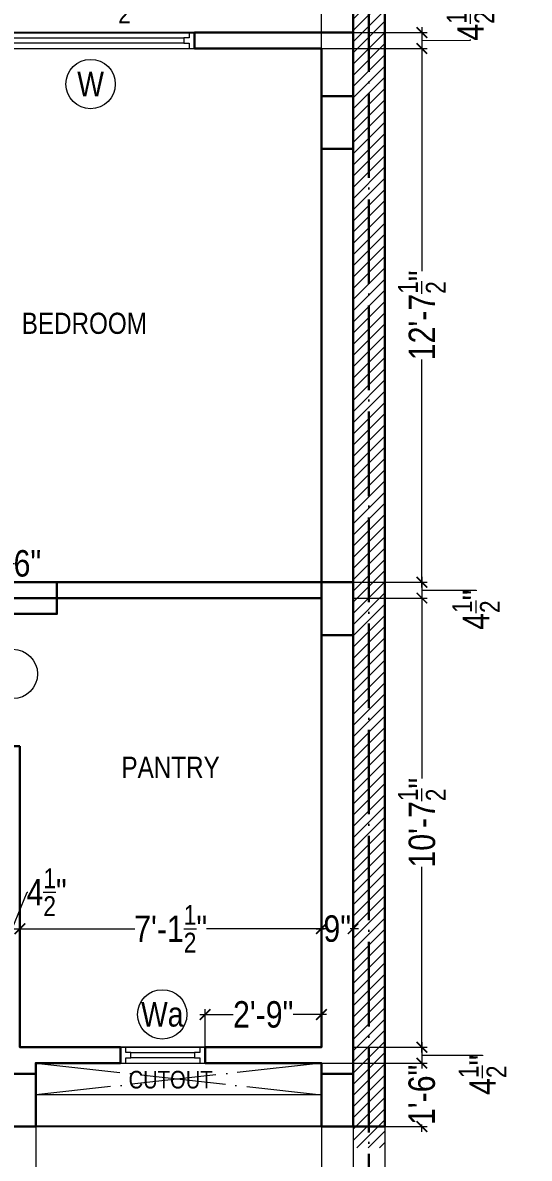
# Model space of a CAD drawing. Header units: millimetres. Extents: x 56222 to 162971, y -175692 to -121287.
# Drawn here: x 156248.8 to 156392.5, y -172620.6 to -172298.3 of the extents above; entities that cross this region are included whole.
import ezdxf

# ---------------------------------------------------------------- set-up
doc = ezdxf.new("R2010")
doc.units = ezdxf.units.MM
doc.header["$MEASUREMENT"] = 0
doc.header["$PDMODE"] = 35
doc.linetypes.add('ACAD_ISO04W100', pattern=[30, 24, -3, 0, -3])
doc.layers.get('Defpoints').update_dxf_attribs({"color": 220})
for name, color, linetype, lineweight in [('COLUMN', 1, 'Continuous', 30), ('FIRST FLOOR', 7, 'Continuous', 9), ('FIRST FLOOR ( DIM )', 250, 'Continuous', 9), ('FIRST FLOOR ( DW_RAIL )', 7, 'Continuous', 9), ('FIRST FLOOR ( TEXT )', 7, 'Continuous', 9), ('FIRST FLOOR_( PLine )_', 251, 'Continuous', 30), ('GROUND FLOOR', 7, 'Continuous', 9), ('GROUND FLOOR  ( HATCH )', 251, 'Continuous', 9), ('GROUND FLOOR ( DW_RAIL )', 7, 'Continuous', 9), ('SECTION', 7, 'Continuous', 9), ('X_PLOT', 1, 'Continuous', 9)]:
    doc.layers.add(name, color=color, linetype=linetype, lineweight=lineweight)
doc.layers.add('XX~SLAB ( PLINE )', color=251, linetype='Continuous', plot=False)
doc.styles.add("Cn_BT_0'-0", font='swissc.ttf')
doc.styles.add('Cn_BT_7', font='swissc.ttf', dxfattribs={"height": 7})
doc.styles.add('Cn_BT_7½', font='swissc.ttf', dxfattribs={"height": 7.5})
doc.styles.add('KATHA', font='swissc.ttf')
doc.dimstyles.new('Cn_BT_7½', dxfattribs={"dimtxt": 9, "dimasz": 3, "dimexe": 1.5, "dimexo": 0, "dimgap": 0.09, "dimtad": 0, "dimdec": 3, "dimzin": 3, "dimdsep": 46, "dimlunit": 4, "dimtxsty": 'Cn_BT_7½', "dimblk": 'ARCHTICK', "dimcen": 0.09, "dimdle": 1.5, "dimclrd": 251, "dimclre": 251, "dimclrt": 14, "dimadec": 0, "dimazin": 0, "dimtfac": 0.75, "dimtdec": 3, "dimtofl": 0, "dimtmove": 0, "dimatfit": 3, "dimfxl": 0, "dimtolj": 1, "dimtzin": 0, "dimlwd": 15, "dimlwe": 15, "dimarcsym": 0})

# ---------------------------------------------------------------- blocks, each defined once
blk = doc.blocks.new('_ArchTick')
at = {"color": 0, "linetype": 'ByBlock', "const_width": 0.15}
blk.add_lwpolyline([(-0.5, -0.5), (0.5, 0.5)], dxfattribs=at)
blk = doc.blocks.new('*D226')
at = {"layer": 'Defpoints', "color": 0, "transparency": 16777216}
for p in [(156342.53, -172301.12), (156333.53, -172305.62), (156362.05, -172305.62)]:
    blk.add_point(p, dxfattribs=at)
at = {"layer": 'FIRST FLOOR ( DIM )', "color": 251, "lineweight": 15, "transparency": 16777216}
for p, q in [((156342.53, -172301.12), (156363.55, -172301.12)), ((156362.05, -172299.62), (156362.05, -172307.12)), ((156362.05, -172303.37), (156375.83, -172303.27)), ((156375.83, -172303.27), (156375.83, -172303.09)), ((156333.53, -172305.62), (156363.55, -172305.62))]:
    blk.add_line(p, q, dxfattribs=at)
at = {"layer": 'FIRST FLOOR ( DIM )', "color": 251, "lineweight": 15, "transparency": 16777216, "xscale": 3, "yscale": 3, "zscale": 3}
for p, rotation in [((156362.05, -172301.12), 90), ((156362.05, -172305.62), 270)]:
    blk.add_blockref('_ArchTick', p, dxfattribs=dict(at, rotation=rotation))
at = {"layer": 'FIRST FLOOR ( DIM )', "color": 14, "transparency": 16777216, "insert": (156375.83, -172297.72), "char_height": 7.5, "attachment_point": 5, "rotation": 90, "style": 'Cn_BT_7½'}
blk.add_mtext('\\A1;4{\\H0.750000x;\\S1/2;}"', dxfattribs=at)
blk = doc.blocks.new('*D225')
at = {"layer": 'Defpoints', "color": 0, "transparency": 16777216}
for p in [(156342.53, -172461.62), (156342.53, -172589.12), (156362.05, -172589.12)]:
    blk.add_point(p, dxfattribs=at)
at = {"layer": 'FIRST FLOOR ( DIM )', "color": 251, "lineweight": 15, "transparency": 16777216}
for p, q in [((156342.53, -172461.62), (156363.55, -172461.62)), ((156362.05, -172460.12), (156362.05, -172512.83)), ((156362.05, -172590.62), (156362.05, -172537.9)), ((156342.53, -172589.12), (156363.55, -172589.12))]:
    blk.add_line(p, q, dxfattribs=at)
at = {"layer": 'FIRST FLOOR ( DIM )', "color": 251, "lineweight": 15, "transparency": 16777216, "xscale": 3, "yscale": 3, "zscale": 3}
for p, rotation in [((156362.05, -172461.62), 90), ((156362.05, -172589.12), 270)]:
    blk.add_blockref('_ArchTick', p, dxfattribs=dict(at, rotation=rotation))
at = {"layer": 'FIRST FLOOR ( DIM )', "color": 14, "transparency": 16777216, "insert": (156362.05, -172525.37), "char_height": 7.5, "attachment_point": 5, "rotation": 90, "style": 'Cn_BT_7½'}
blk.add_mtext('\\A1;10\'-7{\\H0.750000x;\\S1/2;}"', dxfattribs=at)
blk = doc.blocks.new('*D224')
at = {"layer": 'Defpoints', "color": 0, "transparency": 16777216}
for p in [(156342.53, -172305.62), (156342.53, -172457.12), (156362.05, -172457.12)]:
    blk.add_point(p, dxfattribs=at)
at = {"layer": 'FIRST FLOOR ( DIM )', "color": 251, "lineweight": 15, "transparency": 16777216}
for p, q in [((156362.05, -172304.12), (156362.05, -172368.83)), ((156342.53, -172305.62), (156363.55, -172305.62)), ((156362.05, -172458.62), (156362.05, -172393.9)), ((156342.53, -172457.12), (156363.55, -172457.12))]:
    blk.add_line(p, q, dxfattribs=at)
at = {"layer": 'FIRST FLOOR ( DIM )', "color": 251, "lineweight": 15, "transparency": 16777216, "xscale": 3, "yscale": 3, "zscale": 3}
for p, rotation in [((156362.05, -172305.62), 90), ((156362.05, -172457.12), 270)]:
    blk.add_blockref('_ArchTick', p, dxfattribs=dict(at, rotation=rotation))
at = {"layer": 'FIRST FLOOR ( DIM )', "color": 14, "transparency": 16777216, "insert": (156362.05, -172381.37), "char_height": 7.5, "attachment_point": 5, "rotation": 90, "style": 'Cn_BT_7½'}
blk.add_mtext('\\A1;12\'-7{\\H0.750000x;\\S1/2;}"', dxfattribs=at)
blk = doc.blocks.new('*D223')
at = {"layer": 'Defpoints', "color": 0, "transparency": 16777216}
for p in [(155942.03, -172276.51), (155942.03, -172301.12), (156342.53, -172301.12)]:
    blk.add_point(p, dxfattribs=at)
at = {"layer": 'FIRST FLOOR ( DIM )', "color": 251, "lineweight": 15, "transparency": 16777216}
for p, q in [((155942.03, -172301.12), (155942.03, -172275.01)), ((156342.53, -172301.12), (156342.53, -172275.01)), ((155940.53, -172276.51), (156127.32, -172276.51)), ((156344.03, -172276.51), (156152.74, -172276.51))]:
    blk.add_line(p, q, dxfattribs=at)
at = {"layer": 'FIRST FLOOR ( DIM )', "color": 251, "lineweight": 15, "transparency": 16777216, "xscale": 3, "yscale": 3, "zscale": 3, "rotation": 180}
blk.add_blockref('_ArchTick', (155942.03, -172276.51), dxfattribs=at)
at = {"layer": 'FIRST FLOOR ( DIM )', "color": 251, "lineweight": 15, "transparency": 16777216, "xscale": 3, "yscale": 3, "zscale": 3}
blk.add_blockref('_ArchTick', (156342.53, -172276.51), dxfattribs=at)
at = {"layer": 'FIRST FLOOR ( DIM )', "color": 14, "transparency": 16777216, "insert": (156140.03, -172276.51), "char_height": 7.5, "attachment_point": 5, "style": 'Cn_BT_7½'}
blk.add_mtext('\\A1;33\'-4{\\H0.750000x;\\S1/2;}"', dxfattribs=at)
blk = doc.blocks.new('*D219')
at = {"layer": 'Defpoints', "color": 0, "transparency": 16777216}
for p in [(156243.53, -172611.62), (156252.53, -172611.62), (156252.53, -172659.79)]:
    blk.add_point(p, dxfattribs=at)
at = {"layer": 'FIRST FLOOR ( DIM )', "color": 251, "lineweight": 15, "transparency": 16777216}
for p, q in [((156243.53, -172611.62), (156243.53, -172661.29)), ((156252.53, -172611.62), (156252.53, -172661.29)), ((156242.03, -172659.79), (156254.03, -172659.79)), ((156248.03, -172659.79), (156246.29, -172672.05)), ((156246.29, -172672.05), (156246.11, -172672.05))]:
    blk.add_line(p, q, dxfattribs=at)
at = {"layer": 'FIRST FLOOR ( DIM )', "color": 251, "lineweight": 15, "transparency": 16777216, "xscale": 3, "yscale": 3, "zscale": 3, "rotation": 180}
blk.add_blockref('_ArchTick', (156243.53, -172659.79), dxfattribs=at)
at = {"layer": 'FIRST FLOOR ( DIM )', "color": 251, "lineweight": 15, "transparency": 16777216, "xscale": 3, "yscale": 3, "zscale": 3}
blk.add_blockref('_ArchTick', (156252.53, -172659.79), dxfattribs=at)
at = {"layer": 'FIRST FLOOR ( DIM )', "color": 14, "transparency": 16777216, "insert": (156242.45, -172672.05), "char_height": 7.5, "attachment_point": 5, "style": 'Cn_BT_7½'}
blk.add_mtext('\\A1;9"', dxfattribs=at)
blk = doc.blocks.new('*D218')
at = {"layer": 'Defpoints', "color": 0, "transparency": 16777216}
for p in [(156252.53, -172611.62), (156333.53, -172611.62), (156333.53, -172659.79)]:
    blk.add_point(p, dxfattribs=at)
at = {"layer": 'FIRST FLOOR ( DIM )', "color": 251, "lineweight": 15, "transparency": 16777216}
for p, q in [((156252.53, -172611.62), (156252.53, -172661.29)), ((156333.53, -172611.62), (156333.53, -172661.29)), ((156251.03, -172659.79), (156284.51, -172659.79)), ((156335.03, -172659.79), (156301.55, -172659.79))]:
    blk.add_line(p, q, dxfattribs=at)
at = {"layer": 'FIRST FLOOR ( DIM )', "color": 251, "lineweight": 15, "transparency": 16777216, "xscale": 3, "yscale": 3, "zscale": 3, "rotation": 180}
blk.add_blockref('_ArchTick', (156252.53, -172659.79), dxfattribs=at)
at = {"layer": 'FIRST FLOOR ( DIM )', "color": 251, "lineweight": 15, "transparency": 16777216, "xscale": 3, "yscale": 3, "zscale": 3}
blk.add_blockref('_ArchTick', (156333.53, -172659.79), dxfattribs=at)
at = {"layer": 'FIRST FLOOR ( DIM )', "color": 14, "transparency": 16777216, "insert": (156293.03, -172659.79), "char_height": 7.5, "attachment_point": 5, "style": 'Cn_BT_7½'}
blk.add_mtext('\\A1;6\'-9"', dxfattribs=at)
blk = doc.blocks.new('*D217')
at = {"layer": 'Defpoints', "color": 0, "transparency": 16777216}
for p in [(156333.53, -172611.62), (156342.53, -172611.62), (156342.53, -172659.79)]:
    blk.add_point(p, dxfattribs=at)
at = {"layer": 'FIRST FLOOR ( DIM )', "color": 251, "lineweight": 15, "transparency": 16777216}
for p, q in [((156333.53, -172611.62), (156333.53, -172661.29)), ((156342.53, -172611.62), (156342.53, -172661.29)), ((156332.03, -172659.79), (156334.37, -172659.79)), ((156344.03, -172659.79), (156341.68, -172659.79))]:
    blk.add_line(p, q, dxfattribs=at)
at = {"layer": 'FIRST FLOOR ( DIM )', "color": 251, "lineweight": 15, "transparency": 16777216, "xscale": 3, "yscale": 3, "zscale": 3, "rotation": 180}
blk.add_blockref('_ArchTick', (156333.53, -172659.79), dxfattribs=at)
at = {"layer": 'FIRST FLOOR ( DIM )', "color": 251, "lineweight": 15, "transparency": 16777216, "xscale": 3, "yscale": 3, "zscale": 3}
blk.add_blockref('_ArchTick', (156342.53, -172659.79), dxfattribs=at)
at = {"layer": 'FIRST FLOOR ( DIM )', "color": 14, "transparency": 16777216, "insert": (156338.03, -172659.79), "char_height": 7.5, "attachment_point": 5, "style": 'Cn_BT_7½'}
blk.add_mtext('\\A1;9"', dxfattribs=at)
blk = doc.blocks.new('*D200')
at = {"layer": 'Defpoints', "color": 0, "transparency": 16777216}
for p in [(156333.53, -172291.76), (156206.03, -172305.62), (156333.53, -172305.62)]:
    blk.add_point(p, dxfattribs=at)
at = {"layer": 'FIRST FLOOR ( DIM )', "color": 251, "lineweight": 15, "transparency": 16777216}
for p, q in [((156206.03, -172305.62), (156206.03, -172290.26)), ((156333.53, -172305.62), (156333.53, -172290.26)), ((156204.53, -172291.76), (156257.25, -172291.76)), ((156335.03, -172291.76), (156282.31, -172291.76))]:
    blk.add_line(p, q, dxfattribs=at)
at = {"layer": 'FIRST FLOOR ( DIM )', "color": 251, "lineweight": 15, "transparency": 16777216, "xscale": 3, "yscale": 3, "zscale": 3, "rotation": 180}
blk.add_blockref('_ArchTick', (156206.03, -172291.76), dxfattribs=at)
at = {"layer": 'FIRST FLOOR ( DIM )', "color": 251, "lineweight": 15, "transparency": 16777216, "xscale": 3, "yscale": 3, "zscale": 3}
blk.add_blockref('_ArchTick', (156333.53, -172291.76), dxfattribs=at)
at = {"layer": 'FIRST FLOOR ( DIM )', "color": 14, "transparency": 16777216, "insert": (156269.78, -172291.76), "char_height": 7.5, "attachment_point": 5, "style": 'Cn_BT_7½'}
blk.add_mtext('\\A1;10\'-7{\\H0.750000x;\\S1/2;}"', dxfattribs=at)
blk = doc.blocks.new('*D199')
at = {"layer": 'Defpoints', "color": 0, "transparency": 16777216}
for p in [(156342.53, -172291.76), (156342.53, -172301.12), (156333.53, -172305.62)]:
    blk.add_point(p, dxfattribs=at)
at = {"layer": 'FIRST FLOOR ( DIM )', "color": 251, "lineweight": 15, "transparency": 16777216}
for p, q in [((156333.53, -172305.62), (156333.53, -172290.26)), ((156342.53, -172301.12), (156342.53, -172290.26)), ((156332.03, -172291.76), (156334.37, -172291.76)), ((156344.03, -172291.76), (156341.68, -172291.76))]:
    blk.add_line(p, q, dxfattribs=at)
at = {"layer": 'FIRST FLOOR ( DIM )', "color": 251, "lineweight": 15, "transparency": 16777216, "xscale": 3, "yscale": 3, "zscale": 3, "rotation": 180}
blk.add_blockref('_ArchTick', (156333.53, -172291.76), dxfattribs=at)
at = {"layer": 'FIRST FLOOR ( DIM )', "color": 251, "lineweight": 15, "transparency": 16777216, "xscale": 3, "yscale": 3, "zscale": 3}
blk.add_blockref('_ArchTick', (156342.53, -172291.76), dxfattribs=at)
at = {"layer": 'FIRST FLOOR ( DIM )', "color": 14, "transparency": 16777216, "insert": (156338.03, -172291.76), "char_height": 7.5, "attachment_point": 5, "style": 'Cn_BT_7½'}
blk.add_mtext('\\A1;9"', dxfattribs=at)
blk = doc.blocks.new('*D193')
at = {"layer": 'Defpoints', "color": 0, "transparency": 16777216}
for p in [(156342.53, -172457.12), (156351.53, -172461.62), (156362.05, -172461.62)]:
    blk.add_point(p, dxfattribs=at)
at = {"layer": 'FIRST FLOOR ( DIM )', "color": 251, "lineweight": 15, "transparency": 16777216}
for p, q in [((156362.05, -172455.62), (156362.05, -172463.12)), ((156342.53, -172457.12), (156363.55, -172457.12)), ((156351.53, -172461.62), (156363.55, -172461.62)), ((156362.05, -172459.37), (156377.4, -172459.38)), ((156377.4, -172459.38), (156377.4, -172459.56))]:
    blk.add_line(p, q, dxfattribs=at)
at = {"layer": 'FIRST FLOOR ( DIM )', "color": 251, "lineweight": 15, "transparency": 16777216, "xscale": 3, "yscale": 3, "zscale": 3}
for p, rotation in [((156362.05, -172457.12), 90), ((156362.05, -172461.62), 270)]:
    blk.add_blockref('_ArchTick', p, dxfattribs=dict(at, rotation=rotation))
at = {"layer": 'FIRST FLOOR ( DIM )', "color": 14, "transparency": 16777216, "insert": (156377.4, -172464.93), "char_height": 7.5, "attachment_point": 5, "rotation": 90, "style": 'Cn_BT_7½'}
blk.add_mtext('\\A1;4{\\H0.750000x;\\S1/2;}"', dxfattribs=at)
blk = doc.blocks.new('*D192')
at = {"layer": 'Defpoints', "color": 0, "transparency": 16777216}
for p in [(156342.53, -172589.12), (156333.53, -172593.62), (156362.05, -172593.62)]:
    blk.add_point(p, dxfattribs=at)
at = {"layer": 'FIRST FLOOR ( DIM )', "color": 251, "lineweight": 15, "transparency": 16777216}
for p, q in [((156362.05, -172587.62), (156362.05, -172595.12)), ((156342.53, -172589.12), (156363.55, -172589.12)), ((156362.05, -172591.37), (156379.26, -172591.38)), ((156379.26, -172591.38), (156379.26, -172591.56)), ((156333.53, -172593.62), (156363.55, -172593.62))]:
    blk.add_line(p, q, dxfattribs=at)
at = {"layer": 'FIRST FLOOR ( DIM )', "color": 251, "lineweight": 15, "transparency": 16777216, "xscale": 3, "yscale": 3, "zscale": 3}
for p, rotation in [((156362.05, -172589.12), 90), ((156362.05, -172593.62), 270)]:
    blk.add_blockref('_ArchTick', p, dxfattribs=dict(at, rotation=rotation))
at = {"layer": 'FIRST FLOOR ( DIM )', "color": 14, "transparency": 16777216, "insert": (156379.26, -172596.93), "char_height": 7.5, "attachment_point": 5, "rotation": 90, "style": 'Cn_BT_7½'}
blk.add_mtext('\\A1;4{\\H0.750000x;\\S1/2;}"', dxfattribs=at)
blk = doc.blocks.new('*D191')
at = {"layer": 'Defpoints', "color": 0, "transparency": 16777216}
for p in [(156333.53, -172593.62), (156351.53, -172611.62), (156362.05, -172611.62)]:
    blk.add_point(p, dxfattribs=at)
at = {"layer": 'FIRST FLOOR ( DIM )', "color": 251, "lineweight": 15, "transparency": 16777216}
for p, q in [((156333.53, -172593.62), (156363.55, -172593.62)), ((156362.05, -172592.12), (156362.05, -172594.24)), ((156351.53, -172611.62), (156363.55, -172611.62)), ((156362.05, -172613.12), (156362.05, -172610.99))]:
    blk.add_line(p, q, dxfattribs=at)
at = {"layer": 'FIRST FLOOR ( DIM )', "color": 251, "lineweight": 15, "transparency": 16777216, "xscale": 3, "yscale": 3, "zscale": 3}
for p, rotation in [((156362.05, -172593.62), 90), ((156362.05, -172611.62), 270)]:
    blk.add_blockref('_ArchTick', p, dxfattribs=dict(at, rotation=rotation))
at = {"layer": 'FIRST FLOOR ( DIM )', "color": 14, "transparency": 16777216, "insert": (156362.05, -172602.62), "char_height": 7.5, "attachment_point": 5, "rotation": 90, "style": 'Cn_BT_7½'}
blk.add_mtext('\\A1;1\'-6"', dxfattribs=at)
blk = doc.blocks.new('*D189')
at = {"layer": 'Defpoints', "color": 0, "transparency": 16777216}
for p in [(156243.53, -172451.81), (156237.53, -172457.12), (156243.53, -172457.12)]:
    blk.add_point(p, dxfattribs=at)
at = {"layer": 'FIRST FLOOR ( DIM )', "color": 251, "lineweight": 15, "transparency": 16777216}
for p, q in [((156236.03, -172451.81), (156243.53, -172451.81)), ((156237.53, -172457.12), (156237.53, -172450.31)), ((156243.53, -172457.12), (156243.53, -172450.31)), ((156243.53, -172451.81), (156246.53, -172451.81))]:
    blk.add_line(p, q, dxfattribs=at)
at = {"layer": 'FIRST FLOOR ( DIM )', "color": 251, "lineweight": 15, "transparency": 16777216, "xscale": 3, "yscale": 3, "zscale": 3, "rotation": 180}
blk.add_blockref('_ArchTick', (156237.53, -172451.81), dxfattribs=at)
at = {"layer": 'FIRST FLOOR ( DIM )', "color": 251, "lineweight": 15, "transparency": 16777216, "xscale": 3, "yscale": 3, "zscale": 3}
blk.add_blockref('_ArchTick', (156243.53, -172451.81), dxfattribs=at)
at = {"layer": 'FIRST FLOOR ( DIM )', "color": 14, "transparency": 16777216, "insert": (156250.14, -172451.81), "char_height": 7.5, "attachment_point": 5, "style": 'Cn_BT_7½'}
blk.add_mtext('\\A1;6"', dxfattribs=at)
blk = doc.blocks.new('*D187')
at = {"layer": 'Defpoints', "color": 0, "transparency": 16777216}
for p in [(156333.53, -172579.82), (156300.53, -172589.12), (156333.53, -172589.12)]:
    blk.add_point(p, dxfattribs=at)
at = {"layer": 'FIRST FLOOR ( DIM )', "color": 251, "lineweight": 15, "transparency": 16777216}
for p, q in [((156300.53, -172589.12), (156300.53, -172578.32)), ((156333.53, -172589.12), (156333.53, -172578.32)), ((156299.03, -172579.82), (156308.52, -172579.82)), ((156335.03, -172579.82), (156325.54, -172579.82))]:
    blk.add_line(p, q, dxfattribs=at)
at = {"layer": 'FIRST FLOOR ( DIM )', "color": 251, "lineweight": 15, "transparency": 16777216, "xscale": 3, "yscale": 3, "zscale": 3, "rotation": 180}
blk.add_blockref('_ArchTick', (156300.53, -172579.82), dxfattribs=at)
at = {"layer": 'FIRST FLOOR ( DIM )', "color": 251, "lineweight": 15, "transparency": 16777216, "xscale": 3, "yscale": 3, "zscale": 3}
blk.add_blockref('_ArchTick', (156333.53, -172579.82), dxfattribs=at)
at = {"layer": 'FIRST FLOOR ( DIM )', "color": 14, "transparency": 16777216, "insert": (156317.03, -172579.82), "char_height": 7.5, "attachment_point": 5, "style": 'Cn_BT_7½'}
blk.add_mtext('\\A1;2\'-9"', dxfattribs=at)
blk = doc.blocks.new('*D185')
at = {"layer": 'Defpoints', "color": 0, "transparency": 16777216}
for p in [(156248.03, -172555.47), (156243.53, -172559.83), (156248.03, -172559.83)]:
    blk.add_point(p, dxfattribs=at)
at = {"layer": 'FIRST FLOOR ( DIM )', "color": 251, "lineweight": 15, "transparency": 16777216}
for p, q in [((156245.78, -172555.47), (156250.04, -172545.1)), ((156250.04, -172545.1), (156250.22, -172545.1)), ((156242.03, -172555.47), (156249.53, -172555.47)), ((156243.53, -172559.83), (156243.53, -172553.97)), ((156248.03, -172559.83), (156248.03, -172553.97))]:
    blk.add_line(p, q, dxfattribs=at)
at = {"layer": 'FIRST FLOOR ( DIM )', "color": 251, "lineweight": 15, "transparency": 16777216, "xscale": 3, "yscale": 3, "zscale": 3, "rotation": 180}
blk.add_blockref('_ArchTick', (156243.53, -172555.47), dxfattribs=at)
at = {"layer": 'FIRST FLOOR ( DIM )', "color": 251, "lineweight": 15, "transparency": 16777216, "xscale": 3, "yscale": 3, "zscale": 3}
blk.add_blockref('_ArchTick', (156248.03, -172555.47), dxfattribs=at)
at = {"layer": 'FIRST FLOOR ( DIM )', "color": 14, "transparency": 16777216, "insert": (156255.59, -172545.1), "char_height": 7.5, "attachment_point": 5, "style": 'Cn_BT_7½'}
blk.add_mtext('\\A1;4{\\H0.750000x;\\S1/2;}"', dxfattribs=at)
blk = doc.blocks.new('*D184')
at = {"layer": 'Defpoints', "color": 0, "transparency": 16777216}
for p in [(156333.53, -172555.47), (156248.03, -172559.83), (156333.53, -172559.83)]:
    blk.add_point(p, dxfattribs=at)
at = {"layer": 'FIRST FLOOR ( DIM )', "color": 251, "lineweight": 15, "transparency": 16777216}
for p, q in [((156246.53, -172555.47), (156280.58, -172555.47)), ((156248.03, -172559.83), (156248.03, -172553.97)), ((156335.03, -172555.47), (156300.98, -172555.47)), ((156333.53, -172559.83), (156333.53, -172553.97))]:
    blk.add_line(p, q, dxfattribs=at)
at = {"layer": 'FIRST FLOOR ( DIM )', "color": 251, "lineweight": 15, "transparency": 16777216, "xscale": 3, "yscale": 3, "zscale": 3, "rotation": 180}
blk.add_blockref('_ArchTick', (156248.03, -172555.47), dxfattribs=at)
at = {"layer": 'FIRST FLOOR ( DIM )', "color": 251, "lineweight": 15, "transparency": 16777216, "xscale": 3, "yscale": 3, "zscale": 3}
blk.add_blockref('_ArchTick', (156333.53, -172555.47), dxfattribs=at)
at = {"layer": 'FIRST FLOOR ( DIM )', "color": 14, "transparency": 16777216, "insert": (156290.78, -172555.47), "char_height": 7.5, "attachment_point": 5, "style": 'Cn_BT_7½'}
blk.add_mtext('\\A1;7\'-1{\\H0.750000x;\\S1/2;}"', dxfattribs=at)
blk = doc.blocks.new('*D183')
at = {"layer": 'Defpoints', "color": 0, "transparency": 16777216}
for p in [(156342.53, -172555.47), (156333.53, -172559.83), (156342.53, -172559.83)]:
    blk.add_point(p, dxfattribs=at)
at = {"layer": 'FIRST FLOOR ( DIM )', "color": 251, "lineweight": 15, "transparency": 16777216}
for p, q in [((156332.03, -172555.47), (156334.37, -172555.47)), ((156333.53, -172559.83), (156333.53, -172553.97)), ((156344.03, -172555.47), (156341.68, -172555.47)), ((156342.53, -172559.83), (156342.53, -172553.97))]:
    blk.add_line(p, q, dxfattribs=at)
at = {"layer": 'FIRST FLOOR ( DIM )', "color": 251, "lineweight": 15, "transparency": 16777216, "xscale": 3, "yscale": 3, "zscale": 3, "rotation": 180}
blk.add_blockref('_ArchTick', (156333.53, -172555.47), dxfattribs=at)
at = {"layer": 'FIRST FLOOR ( DIM )', "color": 251, "lineweight": 15, "transparency": 16777216, "xscale": 3, "yscale": 3, "zscale": 3}
blk.add_blockref('_ArchTick', (156342.53, -172555.47), dxfattribs=at)
at = {"layer": 'FIRST FLOOR ( DIM )', "color": 14, "transparency": 16777216, "insert": (156338.03, -172555.47), "char_height": 7.5, "attachment_point": 5, "style": 'Cn_BT_7½'}
blk.add_mtext('\\A1;9"', dxfattribs=at)

msp = doc.modelspace()

# ---------------------------------------------------------------- hatches: boundary and pattern name
at = {"layer": 'GROUND FLOOR  ( HATCH )'}
h = msp.add_hatch(dxfattribs=at)
h.set_pattern_fill('ANSI31', color=6, scale=18, style=0)
h.set_pattern_definition([(45, (39810.843, -9998.4438), (-1.590990258, 1.590990258), [])])
h.paths.add_polyline_path([(156351.5289, -172274.11814), (156342.52891, -172274.11814), (156342.52891, -172617.61815), (156351.5289, -172617.61815)])

# ---------------------------------------------------------------- linework, layer by layer
at = {"layer": 'COLUMN'}
for points in [[(156333.52891, -172319.11814), (156342.52891, -172319.11814), (156342.52891, -172334.11814), (156333.52891, -172334.11814)], [(156258.52891, -172457.11814), (156258.52891, -172466.11814), (156243.52891, -172466.11814), (156243.52891, -172457.11814)], [(156333.52891, -172457.11814), (156342.52891, -172457.11814), (156342.52891, -172472.11814), (156333.52891, -172472.11814)], [(156243.5289, -172596.61815), (156252.5289, -172596.61815), (156252.5289, -172611.61815), (156243.5289, -172611.61815)], [(156333.52891, -172596.61814), (156342.52891, -172596.61814), (156342.52891, -172611.61814), (156333.52891, -172611.61814)]]:
    msp.add_lwpolyline(points, close=True, dxfattribs=at)
at = {"layer": 'FIRST FLOOR'}
for p, q in [((155942.02891, -172301.11814), (156342.52891, -172301.11814)), ((156297.52891, -172305.61814), (156297.52891, -172301.11814)), ((156342.52891, -172301.11814), (156342.52891, -172611.61814)), ((156206.02891, -172305.61814), (156333.52891, -172305.61814)), ((156333.52891, -172305.61814), (156333.52891, -172457.11814)), ((156243.52891, -172457.11814), (156333.52891, -172457.11814)), ((156243.52891, -172461.61814), (156333.52891, -172461.61814)), ((156333.52891, -172461.61814), (156333.52891, -172589.11814)), ((156248.02891, -172589.11814), (156333.52891, -172589.11814)), ((156276.52891, -172589.11814), (156276.52891, -172593.61814)), ((156300.52891, -172589.11814), (156300.52891, -172593.61814)), ((156252.5289, -172593.61814), (156333.52891, -172593.61814)), ((156252.5289, -172611.61814), (156252.5289, -172593.61814)), ((156333.52891, -172593.61814), (156333.52891, -172611.61814)), ((156333.52891, -172602.61814), (156252.52891, -172602.61814)), ((156342.52891, -172611.61814), (156096.52891, -172611.61814))]:
    msp.add_line(p, q, dxfattribs=at)
at = {"layer": 'FIRST FLOOR ( DIM )', "color": 5}
for centre in [(156268.07344, -172315.71803), (156246.01442, -172483.15486), (156288.39795, -172579.77421)]:
    msp.add_circle(centre, 7, dxfattribs=at)
at = {"layer": 'FIRST FLOOR ( DW_RAIL )'}
msp.add_lwpolyline([(156297.52891, -172301.11814), (156296.02891, -172301.11814), (156296.02891, -172302.61814), (156294.52891, -172302.61814), (156294.52891, -172304.11814), (156240.52891, -172304.11814), (156240.52891, -172302.61814), (156239.02891, -172302.61814), (156239.02891, -172301.11814), (156237.52891, -172301.11814), (156237.52891, -172305.61814), (156239.02891, -172305.61814), (156239.02891, -172304.11814), (156240.52891, -172304.11814), (156240.52891, -172302.61814), (156294.52891, -172302.61814), (156294.52891, -172304.11814), (156296.02891, -172304.11814), (156296.02891, -172305.61814), (156297.52891, -172305.61814), (156297.52891, -172301.11814), (156237.52891, -172301.11814), (156237.52891, -172305.61814), (156297.52891, -172305.61814)], close=True, dxfattribs=at)
at = {"layer": 'FIRST FLOOR_( PLine )_'}
for points in [[(156342.52891, -172301.11814), (156297.52891, -172301.11814), (156297.52891, -172305.61814), (156333.52891, -172305.61814), (156333.52891, -172457.11814), (156243.52891, -172457.11814), (156243.52891, -172461.61814), (156333.52891, -172461.61814), (156333.52891, -172589.11814), (156300.52891, -172589.11814), (156300.52891, -172593.61814), (156333.52891, -172593.61814), (156333.52891, -172611.61814), (156342.52891, -172611.61814)], [(156248.02891, -172503.61814), (156243.52891, -172503.61814), (156243.52891, -172611.61814), (156252.5289, -172611.61814), (156252.52891, -172593.61814), (156276.52891, -172593.61814), (156276.52891, -172589.11814), (156248.02891, -172589.11814)]]:
    msp.add_lwpolyline(points, close=True, dxfattribs=at)
at = {"layer": 'GROUND FLOOR'}
for p, q in [((156342.5289, -172228.06928), (156342.5289, -172749.00209)), ((156342.52891, -172228.06928), (156342.52891, -172325.11814)), ((156351.52891, -172228.06928), (156351.52891, -172749.00209)), ((156342.52891, -172611.61814), (156342.52891, -172749.00209))]:
    msp.add_line(p, q, dxfattribs=at)
at = {"layer": 'GROUND FLOOR', "color": 1, "linetype": 'ACAD_ISO04W100'}
for p, q in [((156347.02891, -172228.06928), (156347.02891, -172611.61814)), ((156252.52891, -172593.61814), (156333.52891, -172602.61814)), ((156333.52891, -172593.61814), (156252.52891, -172602.61814))]:
    msp.add_line(p, q, dxfattribs=at)
at = {"layer": 'GROUND FLOOR', "color": 6, "lineweight": 30}
msp.add_lwpolyline([(156351.5289, -172268.11814), (156342.52891, -172268.11814), (156342.52891, -172611.61815), (156351.5289, -172611.61815)], close=True, dxfattribs=at)
at = {"layer": 'GROUND FLOOR ( DW_RAIL )'}
msp.add_lwpolyline([(156300.52891, -172589.11814), (156299.02891, -172589.11814), (156299.02891, -172590.61814), (156297.52891, -172590.61814), (156297.52891, -172592.11814), (156279.52891, -172592.11814), (156279.52891, -172590.61814), (156278.02891, -172590.61814), (156278.02891, -172589.11814), (156276.52891, -172589.11814), (156276.52891, -172593.61814), (156278.02891, -172593.61814), (156278.02891, -172592.11814), (156279.52891, -172592.11814), (156279.52891, -172590.61814), (156297.52891, -172590.61814), (156297.52891, -172592.11814), (156299.02891, -172592.11814), (156299.02891, -172593.61814), (156300.52891, -172593.61814), (156300.52891, -172589.11814), (156276.52891, -172589.11814), (156276.52891, -172593.61814), (156300.52891, -172593.61814)], close=True, dxfattribs=at)
at = {"layer": 'SECTION', "color": 5}
msp.add_lwpolyline([(155823.70144, -172581.61814, 12, 12, 0), (155823.70144, -172584.61814, 0, 0, 0), (156403.16079, -172584.61814, 12, 12, 0), (156403.16079, -172581.61814, 12, 12, 0)], format="xyseb", dxfattribs=at)
at = {"layer": 'X_PLOT', "linetype": 'ACAD_ISO04W100', "lineweight": 30}
msp.add_line((156347.0289, -172228.06928), (156347.0289, -172749.00209), dxfattribs=at)
at = {"layer": 'XX~SLAB ( PLINE )'}
msp.add_lwpolyline([(155937.52891, -172301.11814), (156342.52891, -172301.11812), (156342.52893, -172611.61814), (156333.52891, -172611.61814), (156313.72424, -172611.61814), (156273.38712, -172611.61814), (156248.02891, -172611.61814), (156105.52891, -172611.61814), (156105.52891, -172647.61814), (155937.52891, -172647.61814)], close=True, dxfattribs=at)

# ---------------------------------------------------------------- texts
at = {"layer": 'FIRST FLOOR ( DIM )', "color": 5, "char_height": 7, "attachment_point": 5, "style": 'Cn_BT_7'}
for s, insert in [('W', (156268.07344, -172315.71803)), ('Wa', (156288.39795, -172579.77421))]:
    msp.add_mtext(s, dxfattribs=dict(at, insert=insert))
at = {"layer": 'FIRST FLOOR ( TEXT )', "char_height": 6, "attachment_point": 5, "style": 'KATHA'}
for s, insert in [('BEDROOM', (156266.29127, -172383.6716)), ('PANTRY', (156290.76619, -172509.63962))]:
    msp.add_mtext(s, dxfattribs=dict(at, insert=insert))
at = {"layer": 'FIRST FLOOR ( TEXT )', "color": 1, "insert": (156290.76619, -172598.33894), "char_height": 5, "attachment_point": 5, "style": "Cn_BT_0'-0"}
msp.add_mtext('CUTOUT', dxfattribs=at)

# ---------------------------------------------------------------- dimensions: what is measured, and where the dimension line sits
at = {"layer": 'FIRST FLOOR ( DIM )'}
dim = msp.add_linear_dim(base=(155942.02891, -172276.50822), p1=(156342.52891, -172301.11814), p2=(155942.02891, -172301.11814), dimstyle='Cn_BT_7½', dxfattribs=at)
dim.commit()
dim.dimension.update_dxf_attribs({"geometry": '*D223', "text_midpoint": (156140.02891, -172276.50822), "dimtype": 160})
for base, p1, p2, picture, middle in [((156333.52891, -172291.76482), (156206.02891, -172305.61814), (156333.52891, -172305.61814), '*D200', (156269.77891, -172291.76482)), ((156342.52891, -172291.76482), (156333.52891, -172305.61814), (156342.52891, -172301.11814), '*D199', (156338.02891, -172291.76482)), ((156333.52891, -172659.7906), (156252.5289, -172611.61815), (156333.52891, -172611.61814), '*D218', (156293.0289, -172659.7906)), ((156342.52891, -172659.7906), (156333.52891, -172611.61814), (156342.52891, -172611.61814), '*D217', (156338.02891, -172659.7906))]:
    dim = msp.add_linear_dim(base=base, p1=p1, p2=p2, dimstyle='Cn_BT_7½', override={"dimtmove": 1}, dxfattribs=at)
    dim.commit()
    dim.dimension.update_dxf_attribs({"geometry": picture, "text_midpoint": middle})
for base, p1, p2, picture, middle in [((156362.0544, -172305.61814), (156342.52891, -172301.11814), (156333.52891, -172305.61814), '*D226', (156375.83255, -172302.99738)), ((156362.0544, -172461.61814), (156342.52891, -172457.11814), (156351.5289, -172461.61814), '*D193', (156377.40116, -172459.64659)), ((156362.0544, -172593.61814), (156342.52891, -172589.11814), (156333.52891, -172593.61814), '*D192', (156379.26326, -172591.64854))]:
    dim = msp.add_linear_dim(base=base, p1=p1, p2=p2, angle=90, dimstyle='Cn_BT_7½', override={"dimtmove": 1}, dxfattribs=at)
    dim.commit()
    dim.dimension.update_dxf_attribs({"geometry": picture, "text_midpoint": middle, "dimtype": 160})
for base, p1, p2, picture, middle in [((156362.0544, -172457.11814), (156342.52891, -172305.61814), (156342.52891, -172457.11814), '*D224', (156362.0544, -172381.36814)), ((156362.0544, -172589.11814), (156342.52891, -172461.61814), (156342.52891, -172589.11814), '*D225', (156362.0544, -172525.36814))]:
    dim = msp.add_linear_dim(base=base, p1=p1, p2=p2, angle=90, dimstyle='Cn_BT_7½', dxfattribs=at)
    dim.commit()
    dim.dimension.update_dxf_attribs({"geometry": picture, "text_midpoint": middle})
for base, p1, p2, picture, middle in [((156243.52891, -172451.81349), (156237.52891, -172457.11814), (156243.52891, -172457.11814), '*D189', (156250.14488, -172451.81349)), ((156333.52891, -172555.47256), (156248.02891, -172559.82869), (156333.52891, -172559.82869), '*D184', (156290.77891, -172555.47256)), ((156342.5289, -172555.47256), (156333.52891, -172559.82869), (156342.5289, -172559.82869), '*D183', (156338.0289, -172555.47256)), ((156333.52891, -172579.82372), (156300.52891, -172589.11814), (156333.52891, -172589.11814), '*D187', (156317.02891, -172579.82372))]:
    dim = msp.add_linear_dim(base=base, p1=p1, p2=p2, dimstyle='Cn_BT_7½', dxfattribs=at)
    dim.commit()
    dim.dimension.update_dxf_attribs({"geometry": picture, "text_midpoint": middle})
for base, p1, p2, picture, middle in [((156248.02891, -172555.47256), (156243.52891, -172559.82869), (156248.02891, -172559.82869), '*D185', (156250.30614, -172545.09762)), ((156252.5289, -172659.7906), (156243.52891, -172611.61814), (156252.5289, -172611.61815), '*D219', (156246.01892, -172672.05033))]:
    dim = msp.add_linear_dim(base=base, p1=p1, p2=p2, dimstyle='Cn_BT_7½', override={"dimtmove": 1}, dxfattribs=at)
    dim.commit()
    dim.dimension.update_dxf_attribs({"geometry": picture, "text_midpoint": middle, "dimtype": 160})
dim = msp.add_linear_dim(base=(156362.0544, -172611.61815), p1=(156333.52891, -172593.61814), p2=(156351.52891, -172611.61815), angle=90, dimstyle='Cn_BT_7½', override={"dimtmove": 1}, dxfattribs=at)
dim.commit()
dim.dimension.update_dxf_attribs({"geometry": '*D191', "text_midpoint": (156362.0544, -172602.61815)})

doc.saveas('drawing.dxf')
